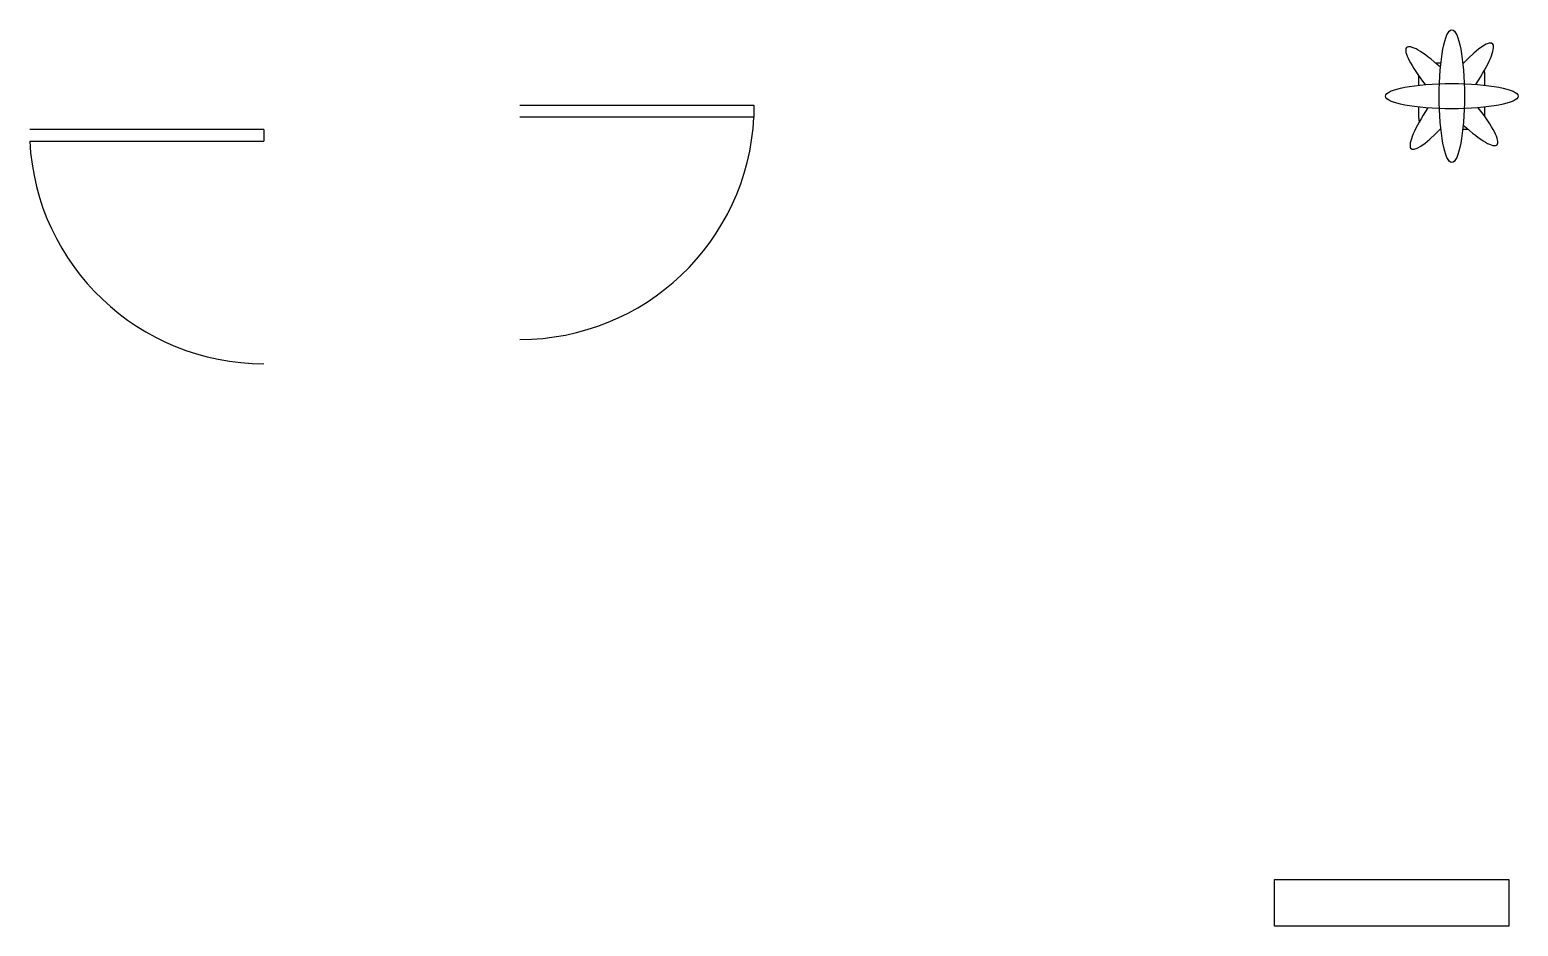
# Model space of a CAD drawing. Header units: millimetres. Extents: x -2460 to 1915, y -15 to 2310.
# Drawn here: x -1729 to -1093, y 34 to 417 of the extents above; entities that cross this region are included whole.
import ezdxf

# ---------------------------------------------------------------- set-up
doc = ezdxf.new("R2010")
doc.units = ezdxf.units.MM

msp = doc.modelspace()

# ---------------------------------------------------------------- linework, layer by layer
for p, q in [((-1519.625, 384.471), (-1419.625, 384.471)), ((-1419.625, 384.471), (-1419.625, 379.471)), ((-1419.625, 379.471), (-1519.625, 379.471)), ((-1628.836, 374.118), (-1728.836, 374.118)), ((-1728.836, 369.118), (-1628.836, 369.118)), ((-1628.836, 374.118), (-1628.836, 369.118))]:
    msp.add_line(p, q)
for points in [[(-1128.666, 402.64), (-1126.287, 402.64)], [(-1116.979, 402.64), (-1116.485, 402.64)], [(-1135.643, 393.05), (-1135.643, 396.905)], [(-1107.623, 383.684), (-1107.623, 379.829)], [(-1126.287, 374.093), (-1126.781, 374.093)], [(-1114.6, 374.093), (-1116.979, 374.093)]]:
    msp.add_lwpolyline(points)
for points in [[(-1107.862, 399.167, -0.077702), (-1107.623, 397.64), (-1107.623, 393.05)], [(-1135.404, 377.567, -0.077702), (-1135.643, 379.093), (-1135.643, 383.684)]]:
    msp.add_lwpolyline(points, format="xyb")
msp.add_lwpolyline([(-1197.344, 53.851), (-1097.344, 53.851), (-1097.344, 33.851), (-1197.344, 33.851)], close=True)
for centre, start, end in [((-1519.5, 384.471), 269.92838, 357.134018), ((-1628.961, 374.118), 182.865982, 270.07162)]:
    msp.add_arc(centre, 100, start, end)
for major_axis in [(0, -28.367), (28.367, 0)]:
    msp.add_ellipse((-1121.633, 388.367), major_axis=major_axis, ratio=0.1898413)
for major_axis, start_param, end_param in [((-19.278, 20.809), 5.1633667, 7.4439577), ((-17.314, -22.47), 8.2223064, 10.4870569), ((-17.314, -22.47), 5.0807138, 7.3454643), ((-19.278, 20.809), 8.3049593, 10.5855504)]:
    msp.add_ellipse((-1121.633, 388.367), major_axis=major_axis, ratio=0.1898413, start_param=start_param, end_param=end_param)

doc.saveas('drawing.dxf')
